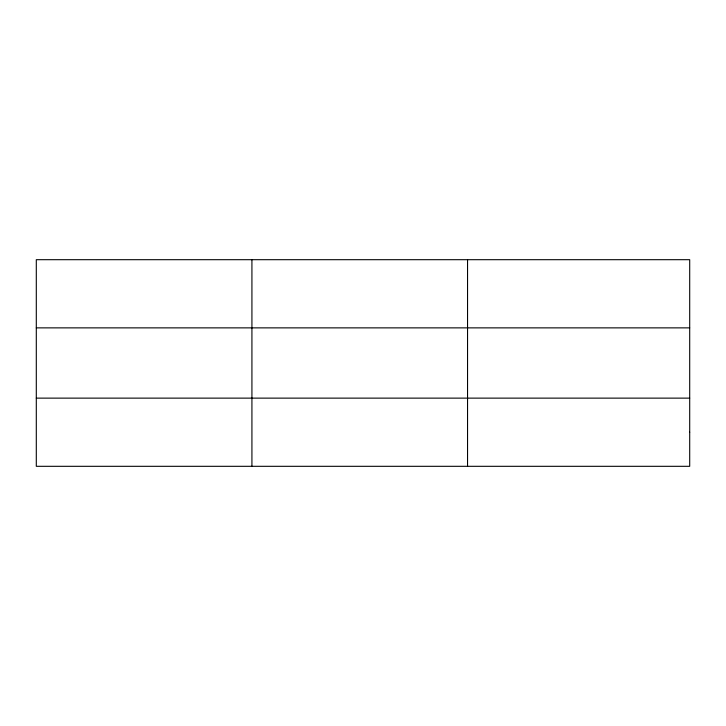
<?xml version="1.0" encoding="UTF-8"?>
<svg xmlns="http://www.w3.org/2000/svg" width="726" height="726" viewBox="0 0 726 726"><rect width="100%" height="100%" fill="white"/><g stroke="black" fill="none" stroke-linecap="round" stroke-linejoin="round"><path stroke-width="1.09" d="M251.922 466.31L251.922 259.69M467.544 466.31L467.544 259.69M36.3 327.871L689.7 327.871M36.3 398.129L689.7 398.129M689.7 432.215L689.7 466.31L36.3 466.31L36.3 259.69L689.7 259.69L689.7 432.215"/></g></svg>
